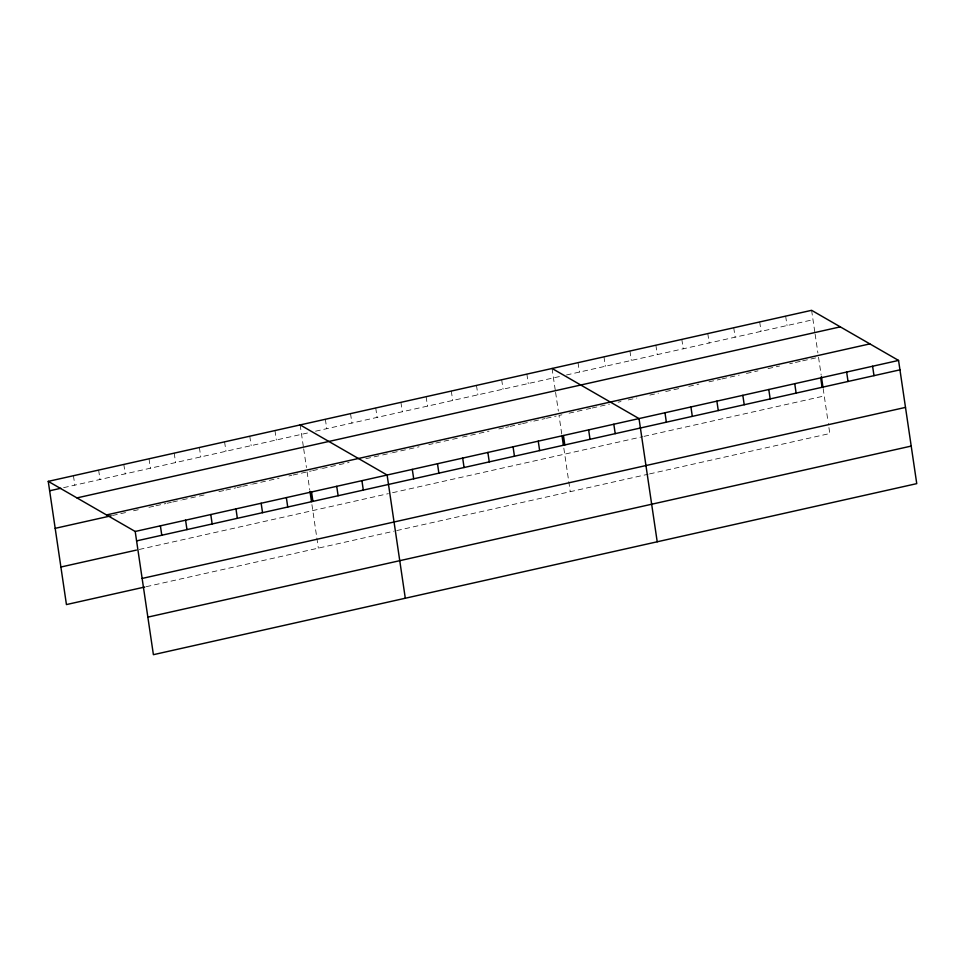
<?xml version="1.0" encoding="UTF-8"?>
<svg xmlns="http://www.w3.org/2000/svg" width="965" height="965" viewBox="0 0 965 965"><rect width="100%" height="100%" fill="white"/><g stroke="black" fill="none" stroke-linecap="round" stroke-linejoin="round"><path stroke-width="0.72" stroke-dasharray="4.83 3.62" d="M63.63 487.651L308.547 432.766M315.543 431.198L560.665 376.278M566.431 374.987L813 319.729M112.567 515.479L127.959 512.029M133.556 510.774L139.153 509.52M148.948 507.325L154.545 506.07M155.944 505.756L165.751 503.561M167.15 503.248L171.348 502.307M172.747 501.993L181.143 500.111M182.542 499.798L197.934 496.348M199.333 496.034L206.329 494.466M218.922 491.643L224.519 490.389M225.919 490.075L235.713 487.88M237.113 487.566L241.322 486.625M242.722 486.312L251.117 484.43M252.516 484.116L267.908 480.667M269.307 480.353L279.102 478.157M288.897 475.962L291.695 475.335M293.095 475.021L311.297 470.944M312.696 470.631L321.092 468.749M322.491 468.435L337.883 464.985M339.282 464.672L349.077 462.476M365.868 458.713L381.259 455.263M382.659 454.949L391.066 453.068M392.466 452.754L407.857 449.304M409.256 448.99L419.051 446.795M428.846 444.6L433.044 443.671M435.842 443.044L451.234 439.594M452.633 439.28L458.242 438.026M462.44 437.085L477.832 433.635M479.231 433.321L489.026 431.126M498.821 428.93L504.418 427.676M505.817 427.362L508.615 426.735M510.015 426.421L521.209 423.912M522.608 423.599L531.015 421.717M533.814 421.09L545.008 418.581M546.407 418.267L556.202 416.072M561.883 414.793L559 415.445L561.859 434.781M569.097 413.177L582.064 410.27M586.394 409.305L590.725 408.328M592.16 408.014L609.47 404.13M618.119 402.2L621.002 401.549M628.215 399.932L636.864 397.99M649.843 395.083L658.492 393.153M665.705 391.537L680.12 388.304M688.769 386.362L698.865 384.106M708.961 381.838L720.493 379.257M721.929 378.931L739.238 375.059M746.44 373.443L757.983 370.85M768.068 368.594L779.611 366.012M789.708 363.745L792.591 363.105M795.474 362.454L801.24 361.163M802.675 360.838L817.102 357.605M139.274 549.459L388.376 493.646M392.574 492.705L642.569 436.687M644.017 436.361L824.255 395.976M146.21 586.696L393.925 531.196M396.724 530.569L648.118 474.237M649.566 473.911L829.803 433.526L828.308 423.418M811.601 310.32L814.918 332.732M815.123 334.18L817.898 352.949M818.537 357.279L821.179 375.144M823.157 388.533L828.091 421.97M785.655 316.134L787.042 325.555M759.696 321.948L761.083 331.369M733.738 327.762L735.137 337.183M707.791 333.576L709.178 342.997M681.833 339.391L683.22 348.811M655.874 345.205L657.274 354.625M629.928 351.031L631.315 360.44M603.969 356.845L605.357 366.254M578.023 362.659L579.41 372.08M552.064 368.473L555.37 390.885M555.587 392.333L558.361 411.114M563.837 448.182L570.255 491.68M526.878 374.118L528.265 383.539M501.679 379.764L503.079 389.185M476.493 385.409L477.88 394.83M451.306 391.054L452.694 400.475M426.108 396.699L427.495 406.108M400.921 402.345L402.308 411.753M375.735 407.99L377.122 417.399M350.536 413.635L351.923 423.044M325.35 419.28L326.737 428.689M300.151 424.914L303.468 447.338M303.685 448.785L306.448 467.555M307.087 471.885L309.729 489.75M311.924 504.623L316.641 536.576M316.858 538.024L318.354 548.132M274.965 430.559L276.352 439.98M249.778 436.204L251.165 445.625M224.58 441.849L225.979 451.27M199.393 447.495L200.78 456.915M174.207 453.14L175.594 462.561M149.008 458.785L150.407 468.206M123.822 464.43L125.209 473.851M98.635 470.076L100.022 479.496M73.437 475.721L74.836 485.142"/><path stroke-width="1.45" d="M48.25 481.366L811.601 310.32L898.56 360.428L916.75 483.634L153.399 654.68L135.197 531.474L48.25 481.366L66.44 604.572L144.81 587.01M49.637 490.787L60.831 488.278M76.947 497.904L840.298 326.858M106.512 514.936L869.863 343.89M55.186 528.337L111.168 515.793M135.197 531.474L898.56 360.428M136.596 540.895L899.947 369.848M60.904 567.022L136.475 550.086M142.132 578.445L905.496 407.399M147.85 617.13L911.201 446.083M552.064 368.473L639.011 418.581L657.213 541.787M300.151 424.914L387.11 475.033L405.3 598.24M872.601 366.242L873.988 375.662M846.643 372.056L848.042 381.477M821.396 376.627L822.94 387.049M820.696 377.87L822.083 387.291M794.738 383.684L796.125 393.105M768.791 389.498L770.179 398.919M742.833 395.324L744.22 404.733M716.874 401.138L718.274 410.547M690.928 406.953L692.315 416.373M664.969 412.767L666.357 422.188M613.824 424.226L615.212 433.647M588.638 429.871L590.025 439.292M563.439 435.517L564.839 444.937M562.076 436.276L563.391 445.203M538.253 441.162L539.64 450.583M513.066 446.807L514.454 456.228M487.868 452.452L489.267 461.873M462.681 458.098L464.069 467.518M437.495 463.743L438.882 473.152M412.296 469.388L413.695 478.797M361.923 480.679L363.31 490.087M336.725 486.324L338.124 495.733M311.538 491.957L312.925 501.378M309.946 491.233L311.49 501.643M286.352 497.602L287.739 507.023M261.153 503.248L262.54 512.668M235.967 508.893L237.354 518.314M210.78 514.538L212.167 523.959M185.582 520.183L186.969 529.604M160.395 525.829L161.782 535.249"/></g></svg>
